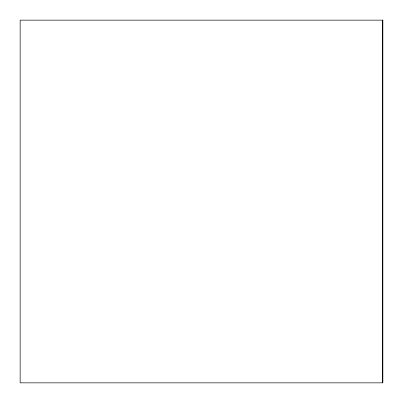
<?xml version="1.0" encoding="UTF-8"?>
<svg xmlns="http://www.w3.org/2000/svg" width="403" height="403" viewBox="0 0 403 403"><rect width="100%" height="100%" fill="white"/><g stroke="black" fill="none" stroke-linecap="round" stroke-linejoin="round"><path stroke-width="0.6" d="M382.714 20.15L382.714 382.85M382.85 20.15L20.15 20.15L20.15 382.85L382.85 382.85L382.85 20.15"/></g></svg>
